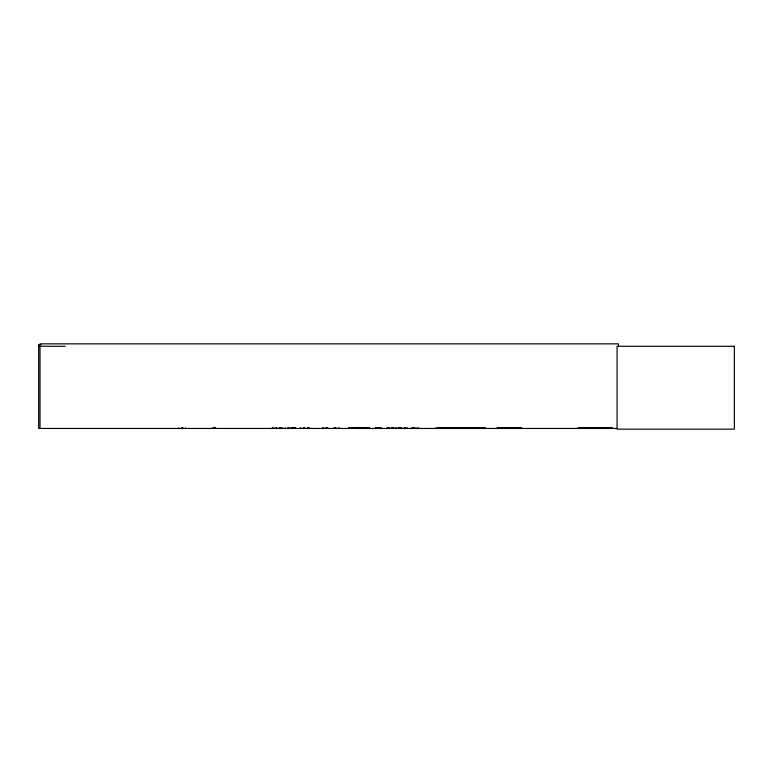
<?xml version="1.0" encoding="UTF-8"?>
<svg xmlns="http://www.w3.org/2000/svg" width="773" height="773" viewBox="0 0 773 773"><rect width="100%" height="100%" fill="white"/><g stroke="black" fill="none" stroke-linecap="round" stroke-linejoin="round"><path stroke-width="1.16" d="M349.396 428.281L349.396 427.769L349.483 428.455M351.29 428.426L351.29 427.769M352.101 428.426L352.101 427.769M363.716 428.426L363.725 427.769M364.527 428.426L364.537 427.769M578.204 427.904L578.214 428.435L578.223 427.904L611.974 427.904L611.868 428.455L611.974 427.904M578.204 428.155L611.974 428.126M285.295 428.455L275.575 428.368M355.88 428.455L355.87 427.595L355.899 428.368M356.16 428.348L356.208 427.769M326.65 428.348L326.621 427.595M356.788 428.348L356.653 427.595M386.558 428.455L395.148 428.368M386.993 428.348L387.08 427.769M449.326 428.455L463.491 428.165L435.576 428.397L449.741 428.223M322.09 428.455L327.752 427.827L327.829 428.455M291.112 428.455L291.344 427.827M456.225 428.3L442.745 428.078L485.376 428.406L484.98 427.904L460.805 427.904L460.524 428.426M465.53 428.426L465.906 427.904C467.076 428.638 464.844 428.522 465.462 427.595M483.985 428.126L484.98 427.904M485.376 428.406L484.594 428.426M496.788 428.387L521.765 428.406L521.369 427.904L497.194 427.904M521.369 427.904L520.963 428.387L521.736 428.435M326.428 428.368L326.448 427.595M348.053 428.368L369.378 428.368M449.471 428.049L435.663 428.281M407.303 428.368L396.559 428.368M483.705 428.426L483.985 427.904L484.352 428.435M502.247 428.155L502.701 428.406L502.295 427.904L502.015 428.426M517.214 428.155L517.659 428.406L517.263 427.904L516.982 428.426M387.476 428.368L387.553 427.827L387.621 428.455M322.563 428.368L322.641 427.827M364.267 428.368L364.344 427.827M276 428.368L276.077 427.827L276.164 428.455M291.904 428.368L291.808 427.769M367.764 428.368L367.851 427.827L367.938 428.455M463.491 428.165L449.451 428.107M41.066 344.719L38.65 344.719L38.65 428.455L617.221 428.455M38.65 346.275L65.164 346.275M351.068 427.913L366.547 427.913M444.581 427.913L460.206 427.913M351.039 428.136L366.576 428.116M442.91 428.213L460.235 428.116M485.029 428.155L460.756 428.155L462.206 428.406L461.423 428.426M497.145 428.155L521.417 428.155M309.306 428.426L300.311 428.368L300.253 427.769M334.052 428.455L334.052 427.769L334.129 428.281L339.791 428.426M375.842 427.827L381.485 428.387M412.077 427.827L418.802 428.387M578.204 428.406L611.974 428.387M360.083 428.348L360.063 427.827M356.913 428.348L356.971 427.421M292.803 428.368L292.851 427.595M292.378 428.368L292.291 427.827M287.933 428.368L295.489 428.368L295.479 427.595M398.665 428.368L398.597 427.827L398.52 428.455M404.752 428.368L404.685 427.827M357.86 428.368L357.793 427.827M391.592 428.348L391.534 427.769M388.442 428.368L388.394 427.827M309.103 428.348L309.065 427.769M460.805 427.904L461.21 428.406M380.674 428.281L380.674 427.827M358.179 428.348L358.112 427.595L358.092 428.455M618.429 346.275L618.429 343.85L40.012 343.85L40.012 428.455M476.815 427.769L476.815 428.455M471.462 427.769L471.462 428.455M470.815 427.595L470.815 428.455M470.39 427.595L470.39 428.455M470.042 427.769L470.042 428.455M465.037 427.595L465.037 428.455M464.389 427.769L464.389 428.455M464.042 427.595L464.042 428.455M463.607 427.595L463.607 428.455M459.036 427.769L459.036 428.455M457.606 427.769L457.606 428.455M418.222 427.769L418.222 428.455M414.019 427.595L414.019 428.455M413.806 427.595L413.806 428.455M411.999 427.769L411.999 428.455M407.448 427.769L407.448 428.455M405.651 427.595L405.651 428.455M405.429 427.595L405.429 428.455M404.627 427.769L404.511 428.455M401.235 427.769L401.235 428.455M400.404 427.595L400.404 428.455M400.201 427.595L400.201 428.455M399.631 427.595L399.631 428.455M399.341 427.595L399.341 428.455M396.433 427.769L396.433 428.455M395.274 427.769L395.274 428.455M393.612 427.769L393.612 428.455M392.355 427.595L392.355 428.455M391.93 427.595L392.075 428.455M391.727 427.595L391.727 428.455M389.331 427.595L389.225 428.455M388.355 427.769L388.355 428.455M380.867 427.769L380.867 428.455M380.587 427.769L380.587 428.455M380.364 427.769L380.364 428.455M379.089 427.595L379.099 428.455M377.147 427.595L377.147 428.455M376.963 427.595L376.963 428.455M375.755 427.769L375.755 428.455M369.533 427.769L369.533 428.455M369.426 427.595L369.436 428.455M368.325 427.595L368.325 428.455M368.151 427.595L368.161 428.455M366.083 427.769L366.083 428.455M361.909 427.769L361.861 428.455M361.03 427.595L361.03 428.455M360.74 427.595L360.74 428.455M359.986 427.769L359.947 428.455M359.387 427.421L359.387 428.455M359.252 427.421L359.252 428.455M358.546 427.595L358.527 428.455M358.411 427.595L358.363 428.455M357.735 427.595L357.725 428.455M356.836 427.421L356.865 428.455M355.503 427.595L355.445 428.455M353.86 427.595L353.86 428.455M353.57 427.595L353.57 428.455M348.517 427.769L348.517 428.455M339.163 427.769L339.163 428.455M335.434 427.595L335.434 428.455M335.26 427.595L335.26 428.455M327.414 427.595L327.414 428.455M326.747 427.769L326.708 428.455M322.718 427.769L322.718 428.455M308.968 427.421L308.968 428.455M307.731 427.421L307.731 428.455M304.33 427.595L304.33 428.455M304.021 427.595L304.021 428.455M295.653 427.769L295.653 428.455M295.363 427.595L295.363 428.455M294.416 427.421L294.416 428.455M293.151 427.595L293.141 428.455M292.513 427.769L292.513 428.455M292.213 427.769L292.213 428.455M292.001 427.421L292.001 428.455M291.73 427.769L291.73 428.455M291.508 427.769L291.431 428.455M288.783 427.595L288.783 428.455M288.629 427.595L288.629 428.455M287.769 427.769L287.769 428.455M285.537 427.769L285.537 428.455M281.759 427.595L281.759 428.455M281.459 427.595L281.459 428.455M280.599 427.769L280.599 428.455M279.749 427.595L279.749 428.455M279.594 427.595L279.594 428.455M276.715 427.769L276.715 428.455M274.096 427.421L274.096 428.455M272.386 427.421L272.386 428.455M215.493 427.421L215.493 428.455M214.256 427.421L214.256 428.455M213.783 427.421L213.783 428.455M213.077 427.421L213.077 428.455M185.559 427.769L185.559 428.455M182.979 427.769L182.979 428.455M182.273 427.769L182.322 428.455M181.616 427.769L181.616 428.455M178.988 427.769L178.988 428.455M464.911 427.904C463.616 428.532 466.196 428.571 464.911 427.904M479.878 427.904C478.584 428.532 481.164 428.571 479.878 427.904M480.874 427.904C479.579 428.532 482.159 428.571 480.874 427.904M498.199 427.904C496.894 428.532 499.484 428.571 498.199 427.904M501.3 427.904C500.005 428.532 502.585 428.571 501.3 427.904M516.267 427.904C514.973 428.532 517.552 428.571 516.267 427.904M520.374 427.904C519.079 428.532 521.659 428.571 520.374 427.904M734.35 346.275L617.067 346.275L617.067 429.15L734.35 429.15L734.35 346.275M357.3 428.455L357.3 427.595L357.29 428.455"/></g></svg>
